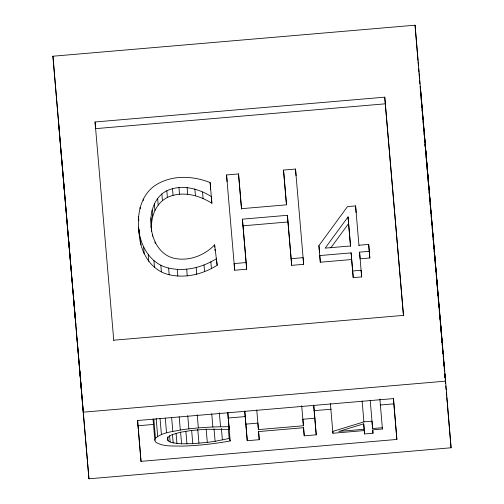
<?xml version="1.0" encoding="UTF-8"?>
<svg xmlns="http://www.w3.org/2000/svg" width="504" height="504" viewBox="0 0 504 504"><rect width="100%" height="100%" fill="white"/><g stroke="black" fill="none" stroke-linecap="round" stroke-linejoin="round"><path stroke-width="0.76" d="M151.282 228.362C149.398 214.364 153.185 197.606 166.824 190.77C181.383 183.985 198.305 188.357 211.327 196.579L211.875 203.244C198.853 195.023 181.931 190.651 167.372 197.436C155.093 203.603 150.375 218.314 151.622 231.267M151.099 226.138C151.975 239.602 159.22 254.205 173.08 258.042C188.005 261.803 204.189 255.843 214.616 244.862L217.192 265.262C203.024 274.126 185.711 278.542 169.18 274.737C150.671 270.541 140.15 251.761 139.173 233.875C136.779 216.978 139.343 197.354 153.84 186.367C170.087 174.724 192.181 175.342 210.124 182.593L211.875 203.244M227.751 412.335L230.208 440.962C214.232 443.848 198.053 445.662 181.818 446.116C173.187 445.775 163.517 446.979 155.831 442.254L154.848 440.294L155.478 438.285L153.815 418.944M319.467 252.277L318.919 245.618L347.502 206.596L355.591 205.903L358.987 245.725M348.031 216.915L325.156 248.132L350.526 245.958L348.031 216.915L350.551 246.506M330.737 247.924L348.579 223.574M155.478 438.285C162.212 432.35 171.908 431.859 180.312 430.013C196.434 427.638 212.745 426.636 229.037 426.737L229.251 429.358L205.815 429.282L191.218 430.504L180.281 432.274L172.11 434.675L169.407 436.08L167.775 437.604L167.322 439.23L168.097 440.798L170.144 442.014L173.181 442.903L181.591 443.822L192.786 443.665L207.308 442.386L215.113 441.302L229.144 438.455L230.208 440.962M138.625 227.209C139.602 245.102 150.123 263.875 168.638 268.071C185.163 271.877 202.476 267.46 216.644 258.596M372.607 428.545L372.002 421.18L363.913 421.873L332.772 431.386L332.924 433.251L364.272 430.561L364.549 433.95L372.991 433.232L372.714 429.843L382.429 429.005L382.328 427.713L372.607 428.545L370.213 400.289M52.926 56.221L415.057 25.2L445.593 381.144L451.074 447.779L88.943 478.8L52.926 56.221L88.943 478.8M384.754 97.165L385.302 103.824L95.596 128.646L95.048 121.981L384.754 97.165L403.471 315.384L113.772 340.206M226.548 174.957L238.537 173.924L241.517 208.681L286.505 204.832L283.525 170.075L295.514 169.048L303.666 264.323L291.677 265.35L287.406 215.303L242.418 219.158L246.689 269.205L234.7 270.232L226.548 174.957L227.096 181.616M242.966 225.823L287.954 221.968M358.968 245.234L368.682 244.402L369.823 257.979L360.108 258.81L359.56 252.145L369.274 251.313L369.823 257.979M351.118 252.869L319.769 255.559L320.317 262.219L351.666 259.535L351.118 252.869L353.222 277.641L361.664 276.916L361.116 270.257L352.674 270.982M242.418 219.158L246.141 262.546L234.152 263.573L234.7 270.232M291.677 265.35L291.129 258.691L303.118 257.664L303.666 264.323M83.469 412.165L445.593 381.144M138.228 428.86L137.964 425.76L153.613 424.425M227.947 418.055L245.158 416.581M314.017 410.678L331.229 409.204M380.52 404.983L393.826 403.843L393.378 398.45M314.861 418.219L316.222 434.807L304.233 435.834L303.566 427.713L258.577 431.569L259.245 439.69L247.256 440.716L245.895 424.129L257.884 423.102L258.42 429.603L303.408 425.754L302.873 419.246L314.861 418.219L313.727 405.065M364.165 429.269L338.795 431.443L363.718 423.832L364.165 429.269L363.699 423.851M141.019 461.355L396.875 439.438L393.517 398.588L137.661 420.506L141.019 461.355L138.361 430.403M216.518 260.681L217.192 265.262M441.435 334.272L441.636 336.54L440.786 326.397L441.132 330.794M442.443 346.034L442.644 348.384M61.715 159.837L61.456 156.946L64.241 189.712M62.698 171.297L62.521 169.376L62.786 172.633M424.103 132.357L424.481 136.76L424.255 133.812M424.96 142.922L424.607 138.235L424.859 141.17M425.099 144.49L425.502 149.19M425.641 150.249L425.968 154.671M426.535 160.776L426.107 155.704L426.516 160.385M426.983 166.427L426.642 161.935L426.983 165.841M427.109 167.391L427.531 172.337M427.663 173.874L428.457 183.664M428.658 186.014L428.999 189.926M429.131 191.495L429.465 195.413M429.666 197.763L430.006 201.682M430.139 203.244L430.561 207.705M430.674 209.513L431.014 213.431M431.147 215L431.481 218.919M431.682 221.269L432.022 225.187M432.155 226.75L432.558 231.449M432.69 233.018L433.031 236.937M433.163 238.505L433.497 242.418M433.698 244.768L434.039 248.686M434.171 250.255L434.505 254.173M434.669 255.604L435.046 260.442L434.725 257.261M435.179 261.5L435.582 266.704M435.714 268.273L436.054 272.192L435.733 269.023M436.187 273.76L436.521 277.673L436.206 274.51M436.729 280.029L437.535 289.428M437.756 291.514L439.079 307.446M439.217 308.599L439.614 313.167M439.721 314.509L440.131 319.171M440.244 320.557L440.641 325.061M441.63 337.22L441.246 332.256L441.586 337.233M441.769 338.285L442.103 342.701M442.235 344.27L442.575 348.188M442.777 350.538L443.041 353.669M443.243 356.019L443.583 359.938M443.785 362.288L444.119 366.206M444.251 367.775L444.591 371.687M445.126 377.956L444.793 374.044L445.082 378M445.259 379.525L445.53 382.656L445.278 379.575M420.601 92.616L420.871 95.754M421.073 98.104L421.344 101.241M421.609 104.378L421.88 107.516M422.081 109.866L422.415 113.784M422.617 116.141L422.887 119.272M423.089 121.628L423.429 125.546M423.631 127.896L423.896 131.034M424.097 133.384L424.368 136.521M424.639 139.658L424.904 142.796M425.105 145.146L425.445 149.064M425.647 151.421L425.918 154.552M426.119 156.908L426.453 160.826M426.655 163.176L426.926 166.314M427.127 168.664L427.392 171.801M427.663 174.938L427.934 178.076M428.135 180.426L428.406 183.563M428.671 186.701L428.942 189.838M429.143 192.188L429.477 196.106M429.679 198.456L429.95 201.594M430.151 203.95L430.422 207.081M430.693 210.218L430.958 213.356M431.159 215.706L431.43 218.843M431.701 221.981L431.966 225.118M432.167 227.468L432.508 231.386M432.709 233.743L432.98 236.874M433.182 239.23L433.446 242.361M433.717 245.498L433.988 248.636M434.19 250.986L434.454 254.123M435.198 262.748L435.532 266.666M436.741 280.778L437.012 283.916M437.214 286.272L437.485 289.403M437.756 292.541L438.02 295.678M438.222 298.028L438.562 301.946M438.764 304.303L439.028 307.44M439.23 309.79L439.501 312.927M439.771 316.065L440.042 319.196M440.244 321.552L440.509 324.683M440.779 327.821L441.05 330.958M441.788 339.583L442.058 342.72M442.235 343.703L442.531 348.207M442.733 350.557L442.997 353.695M443.268 356.832L443.539 359.969M443.74 362.319L444.074 366.238M444.276 368.588L444.547 371.725M445.284 380.35L445.555 383.487M445.756 385.837L446.09 389.762M446.298 392.112L446.632 396.031M446.764 397.599L447.168 402.305M447.306 403.874L451.074 447.779M385.302 103.824L403.484 315.794M393.826 403.843L396.875 439.438M379.871 399.08L382.429 429.005M359.56 252.145L361.664 276.916M372.727 430.132L372.991 433.232M351.666 259.535L353.222 277.641M362.118 400.982L363.913 421.873M364.222 430.082L364.549 433.95M318.919 245.618L320.317 262.219M330.378 403.534L332.924 433.251M313.765 406.174L316.222 434.807M287.406 215.303L291.129 258.691M286.461 204.542L283.525 170.075M301.682 405.632L303.408 425.754M303.502 427.323L304.233 435.834M241.536 209.166L238.537 173.924M256.757 409.947L258.42 429.603M258.514 431.178L259.245 439.69M244.768 410.974L245.895 424.129M244.736 411.308L247.256 440.716M227.789 412.329L229.251 429.358M228.35 429.169L229.144 438.455M221.388 428.387L222.384 439.992M219.347 412.839L220.544 426.768M214.049 428.923L215.113 441.302M211.737 413.822L212.871 426.976M206.174 429.232L207.308 442.386M197.209 414.742L198.343 427.896M197.738 429.314L198.929 443.236M191.659 430.511L192.786 443.665M187.74 415.699L188.868 428.854M185.875 431.487L186.94 443.866M180.596 432.212L181.591 443.822M179.185 416.858L180.312 430.013M176.079 433.44L176.942 443.495M171.631 417.425L172.822 431.355M172.45 434.391L173.181 442.903M169.609 435.821L170.144 442.014M167.769 436.93L168.097 440.798M165.293 418.15L166.553 432.854M160.026 418.289L161.419 434.543M156.171 418.566L157.695 436.363M153.058 419.404L154.848 440.294M95.048 121.981L113.784 340.609M63.649 182.353L68.437 238.688L68.153 235.273M81.352 389.309L77.024 338.783M442.159 342.392L439.948 316.537M442.273 343.741L442.613 347.804M437.403 287.305L436.748 279.625L436.886 281.377M427.115 167.322L427.512 172.072M427.638 173.521L428.035 178.17M444.641 371.87L420.594 90.317L421.993 107.276M444.767 373.407L445.152 378.031M435.714 267.151L435.935 269.766M433.182 237.542L433.598 242.607M433.875 246.009L435.557 265.917M428.375 181.541L429.061 189.838M429.181 191.344L429.553 195.867M429.685 196.938L429.925 199.83M430.145 202.532L430.567 207.698M428.167 179.72L428.318 181.579M425.508 148.693L425.124 144.031L425.987 154.155L425.678 150.765M422.119 108.814L422.497 113.444M422.623 114.981L422.938 118.837M423.133 121.149L423.448 125.005M423.637 127.317L423.952 131.172M415.057 25.2L417.955 60.474M418.087 62.042L418.408 65.961M418.604 68.317L418.925 72.236M419.051 73.805L419.441 78.504M419.567 80.073L419.889 83.992M420.084 86.348L420.405 90.266M368.682 244.402L369.23 251.061M355.591 205.903L356.139 212.568M295.514 169.048L296.062 175.707M246.141 262.546L246.689 269.205M210.124 182.593L210.672 189.258M214.616 244.862L214.798 247.08M214.981 249.304L215.101 250.784M210.855 261.79L211.403 268.456M202.545 191.999L203.093 198.664M204.026 265.01L204.574 271.675M194.878 189L195.426 195.659M196.169 267.637L196.711 274.296M187.116 187.551L187.664 194.216M186.701 269.256L187.249 275.915M178.958 187.545L179.506 194.21M172.5 188.647L173.048 195.306M177.282 269.382L177.824 276.041M166.824 190.77L167.372 197.436M168.638 268.071L169.18 274.737M161.879 193.99L162.427 200.655M157.626 198.362L158.174 205.027M160.839 265.243L161.387 271.908M154.337 203.736L154.886 210.395M155.056 241.989L155.175 243.47M152.082 210.2L152.63 216.865M152.492 234.776L152.611 236.256M150.961 217.69L151.509 224.356M153.953 260.788L154.501 267.454M148.226 254.81L148.775 261.475M143.262 199.074L143.382 200.554M143.634 247.193L144.182 253.858M140.099 207.358L140.219 208.839M140.377 237.976L140.925 244.642M138.524 216.77L138.833 220.475M137.523 420.368L137.964 425.76M79.821 371.101L83.406 413.683M79.267 364.726L79.714 370.163M73.408 295.974L73.943 302.476M74.101 304.441L75.783 324.343L68.601 239.967L70.144 258.256M70.308 260.221L70.976 268.342M67.265 224.463L67.479 227.083M58.47 121.344L61.828 162.194M139.129 229.402L139.173 233.875"/></g></svg>
